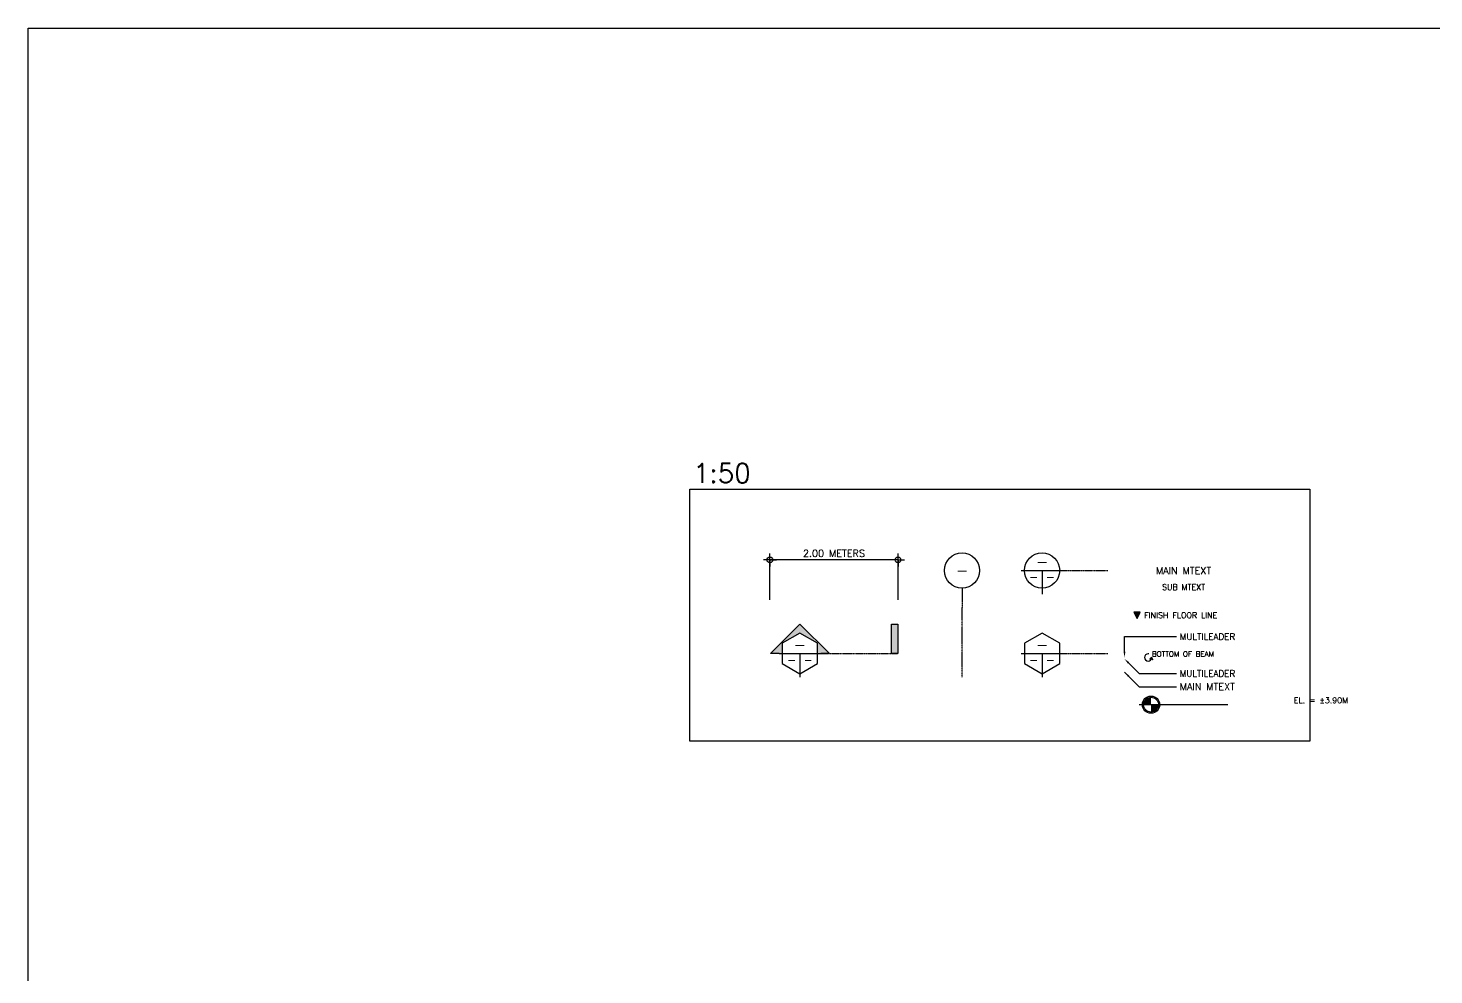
# Model space of a CAD drawing. Header units: millimetres. Extents: x -251401 to 377140, y -30451 to 275830.
# Drawn here: x -19812 to 2141, y 9607 to 24384 of the extents above; entities that cross this region are included whole.
import ezdxf
from ezdxf import colors
from ezdxf.entities.mleader import LeaderData, LeaderLine
from ezdxf.math import Vec2, Vec3

# ---------------------------------------------------------------- set-up
doc = ezdxf.new("R2010")
doc.units = ezdxf.units.MM
doc.linetypes.add('CENTER', pattern=[2, 1.25, -0.25, 0.25, -0.25])
for name, color, linetype in [('0-S1', 1, 'Continuous'), ('0-S2', 2, 'Continuous'), ('0-S3', 3, 'Continuous'), ('A-CENTER', 3, 'CENTER'), ('A-DIMENSIONS', 30, 'Continuous'), ('A-GRID', 8, 'CENTER'), ('A-TEXT', 7, 'Continuous')]:
    doc.layers.add(name, color=color, linetype=linetype)
doc.styles.add('LEROY', font='simplex.shx')
doc.dimstyles.new('DIM100', dxfattribs={"dimscale": 0, "dimtxt": 220, "dimasz": 180, "dimexe": 220, "dimexo": 250, "dimgap": 1, "dimtad": 1, "dimtoh": 1, "dimlfac": 0.001, "dimzin": 1, "dimdsep": 46, "dimtxsty": 'LEROY', "dimblk1": 'ORIGIN', "dimblk2": 'ORIGIN', "dimsah": 1, "dimcen": 0.18, "dimclrd": 30, "dimclre": 30, "dimclrt": 7, "dimazin": 0, "dimtfac": 1, "dimtix": 1, "dimtmove": 1, "dimatfit": 3, "dimfxl": 1, "dimtvp": 1, "dimtolj": 2, "dimtzin": 0, "dimarcsym": 0})

# ---------------------------------------------------------------- blocks, each defined once
blk = doc.blocks.new('USER ARROW 100')
at = {"layer": 'A-DIMENSIONS'}
for q in [(-200, 0), (200, 0)]:
    blk.add_line((0, 0), q, dxfattribs=at)
for points in [[(0, 0), (0, 200)], [(0, 0), (0, -200)]]:
    blk.add_lwpolyline(points, dxfattribs=at)
blk.add_circle((0, 0), 90, dxfattribs=at)
blk = doc.blocks.new('*D4')
at = {"layer": 'A-DIMENSIONS', "color": 30, "ltscale": 0.5, "transparency": 16777216}
for p, q in [((-8228, 15458), (-8228, 16083)), ((-6229, 16083), (-8228, 16083)), ((-6228, 15458), (-6228, 16083))]:
    blk.add_line(p, q, dxfattribs=at)
at = {"layer": 'Defpoints', "color": 0, "ltscale": 0.5, "transparency": 16777216}
for p in [(-8228, 16083), (-8228, 15333), (-6228, 15333)]:
    blk.add_point(p, dxfattribs=at)
at = {"layer": 'A-DIMENSIONS', "color": 30, "ltscale": 0.5, "transparency": 16777216, "xscale": 0.5, "yscale": 0.5, "zscale": 0.5, "rotation": 180}
blk.add_blockref('USER ARROW 100', (-8228, 16083), dxfattribs=at)
at = {"layer": 'A-DIMENSIONS', "color": 30, "ltscale": 0.5, "transparency": 16777216, "xscale": 0.5, "yscale": 0.5, "zscale": 0.5}
blk.add_blockref('USER ARROW 100', (-6228, 16083), dxfattribs=at)
at = {"layer": 'A-DIMENSIONS', "color": 7, "ltscale": 0.5, "transparency": 16777216, "insert": (-7228, 16188), "char_height": 110, "attachment_point": 5, "style": 'LEROY'}
blk.add_mtext('\\A2;2.00 METERS', dxfattribs=at)
blk = doc.blocks.new('LEVEL LABEL')
at = {"layer": '0-S1'}
blk.add_lwpolyline([(10, 44), (0, 44, 0.414214), (-44, 0, 0.414214), (0, -44, 0.364866), (43, -8, -11.64198)], format="xyb", dxfattribs=at)
at = {"layer": '0-S2'}
blk.add_lwpolyline([(22, -15), (24, -19), (43, -7), (52, -28), (57, -26), (46, 0), (22, -15)], dxfattribs=at)
blk = doc.blocks.new('_Origin')
at = {"color": 0, "linetype": 'ByBlock', "lineweight": -2}
blk.add_line((0, 0), (-1, 0), dxfattribs=at)
blk.add_circle((0, 0), 0.5, dxfattribs=at)

msp = doc.modelspace()

# ---------------------------------------------------------------- hatches: boundary and pattern name
at = {"layer": '0-S1', "ltscale": 0.5}
h = msp.add_hatch(color=256, dxfattribs=at)
h.dxf.hatch_style = 1
h.paths.add_polyline_path([(-7759.892, 15082.714), (-8219.512, 14623.094), (-8084.892, 14623.094), (-8034.892, 14623.094), (-8034.892, 14781.866), (-7759.892, 14940.637), (-7484.892, 14781.866), (-7484.892, 14623.094), (-7434.892, 14623.094), (-7300.294, 14623.094)])
h = msp.add_hatch(color=256, dxfattribs=at)
h.dxf.hatch_style = 1
h.paths.add_polyline_path([(-6328.157, 14623.094), (-6328.157, 15082.714), (-6228.157, 15082.714), (-6228.157, 14623.094)])
at = {"layer": '0-S2'}
h = msp.add_hatch(color=256, dxfattribs=at)
edge = h.paths.add_edge_path()
edge.add_ellipse((-2276.679, 13823.907), major_axis=(-116.557, 0.024), ratio=1, start_angle=-89.9905682, end_angle=0.0094318)
edge.add_line((-2393.235, 13823.912), (-2276.679, 13823.907))
edge.add_line((-2276.679, 13823.907), (-2276.674, 13940.464))
edge = h.paths.add_edge_path()
edge.add_line((-2160.122, 13823.903), (-2276.679, 13823.907))
edge.add_line((-2276.679, 13823.907), (-2276.683, 13707.35))
edge.add_ellipse((-2276.679, 13823.907), major_axis=(-116.557, 0.024), ratio=1, start_angle=90.0094318, end_angle=180.0094318)
at = {"layer": 'A-DIMENSIONS', "ltscale": 0.2}
msp.add_hatch(color=256, dxfattribs=at).paths.add_polyline_path([(-2545.305, 15269.595), (-2495.305, 15169.595), (-2445.305, 15269.595)])

# ---------------------------------------------------------------- linework, layer by layer
at = {"layer": '0-S1', "ltscale": 0.5}
for points in [[(-8084.892, 14623.094), (-8219.512, 14623.094), (-7759.892, 15082.714), (-7300.294, 14623.094), (-7434.892, 14623.094)], [(-6328.157, 14623.094), (-6328.157, 15082.714), (-6228.157, 15082.714), (-6228.157, 14623.094), (-6328.157, 14623.094)]]:
    msp.add_lwpolyline(points, dxfattribs=at)
for points in [[(-7484.892, 14781.866), (-7759.892, 14940.637), (-8034.892, 14781.866), (-8034.892, 14464.323), (-7759.892, 14305.552), (-7484.892, 14464.323)], [(-3703.157, 14781.866), (-3978.157, 14940.637), (-4253.157, 14781.866), (-4253.157, 14464.323), (-3978.157, 14305.552), (-3703.157, 14464.323)]]:
    msp.add_lwpolyline(points, close=True, dxfattribs=at)
at = {"layer": '0-S2'}
msp.add_line((-1075.574, 13823.907), (-2464.179, 13823.907), dxfattribs=at)
at = {"layer": '0-S2', "ltscale": 0.5}
for points in [[(-3978.157, 15917.714), (-3978.157, 15550.171)], [(-7759.892, 14623.094), (-7759.892, 14255.552)], [(-3978.157, 14623.094), (-3978.157, 14255.552)]]:
    msp.add_lwpolyline(points, dxfattribs=at)
at = {"layer": '0-S2', "color": 2, "linetype": 'CENTER', "ltscale": 0.5}
msp.add_lwpolyline([(-3703.157, 15917.714), (-2953.157, 15917.714)], dxfattribs=at)
at = {"layer": '0-S2', "ltscale": 0.5}
for centre in [(-5228.157, 15917.714), (-3978.157, 15917.714)]:
    msp.add_circle(centre, 275, dxfattribs=at)
at = {"layer": '0-S2'}
for major_axis, start_param, end_param in [((135, 0), -0.000038198, 6.283147109), ((116.557, 0.088), -0.000794013, 6.282391295)]:
    msp.add_ellipse((-2276.679, 13823.907), major_axis=major_axis, ratio=1, start_param=start_param, end_param=end_param, dxfattribs=at)
at = {"layer": '0-S3', "ltscale": 0.5}
for p, q in [((-4303.157, 15917.714), (-3653.157, 15917.714)), ((-8084.892, 14623.094), (-7434.892, 14623.094)), ((-4303.157, 14623.094), (-3653.157, 14623.094))]:
    msp.add_line(p, q, dxfattribs=at)
at = {"layer": 'A-CENTER', "ltscale": 0.5}
for points in [[(-5228.157, 15642.714), (-5228.157, 15342.714)], [(-7434.892, 14623.094), (-6228.157, 14623.094)], [(-3703.157, 14623.094), (-2953.157, 14623.094)]]:
    msp.add_lwpolyline(points, dxfattribs=at)
at = {"layer": 'A-DIMENSIONS', "ltscale": 0.2}
msp.add_lwpolyline([(-2545.305, 15269.595), (-2495.305, 15169.595), (-2445.305, 15269.595), (-2545.305, 15269.595)], dxfattribs=at)
at = {"layer": 'A-GRID', "ltscale": 0.5}
msp.add_line((-5228.157, 14255.552), (-5228.157, 15342.714), dxfattribs=at)
at = {"layer": 'A-TEXT'}
msp.add_lwpolyline([(203.313, 13255.552), (-9478.157, 13255.552), (-9478.157, 17187.714), (203.313, 17187.714)], close=True, dxfattribs=at)
at = {"layer": 'Defpoints'}
msp.add_lwpolyline([(-19812.5, 24383.5), (79425.5, 24383.5), (79425.5, -30451), (-19812.5, -30451)], close=True, dxfattribs=at)

# ---------------------------------------------------------------- block references
at = {"layer": 'Defpoints', "xscale": 1.270055829042472, "yscale": 1.270055829042472, "zscale": 1.270055829042472}
msp.add_blockref('LEVEL LABEL', (-2321.57, 14560.7), dxfattribs=at)

# ---------------------------------------------------------------- texts
at = {"layer": 'A-TEXT', "insert": (-9428.157, 17287.714), "char_height": 300, "attachment_point": 7, "style": 'LEROY'}
msp.add_mtext_dynamic_manual_height_columns('1:50', width=4884.49851, gutter_width=1, heights=[0], dxfattribs=at)
at = {"layer": 'A-TEXT', "color": 4, "ltscale": 0.5, "char_height": 175, "attachment_point": 5, "style": 'LEROY'}
for insert in [(-3978.157, 16055.214), (-7759.892, 14760.594), (-3978.157, 14760.594)]:
    msp.add_mtext_dynamic_manual_height_columns('-', width=384.49851, gutter_width=1, heights=[0], dxfattribs=dict(at, insert=insert))
at = {"layer": 'A-TEXT', "color": 5, "ltscale": 0.5, "insert": (-5228.157, 15917.714), "char_height": 175, "attachment_point": 5, "style": 'LEROY'}
msp.add_mtext_dynamic_manual_height_columns('-', width=384.49851, gutter_width=1, heights=[0], dxfattribs=at)
at = {"layer": 'A-TEXT', "color": 3, "ltscale": 0.5, "char_height": 125, "attachment_point": 5, "style": 'LEROY'}
for insert in [(-4108.157, 15817.714), (-3848.157, 15817.714), (-7889.892, 14523.094), (-7629.892, 14523.094), (-4108.157, 14523.094), (-3848.157, 14523.094)]:
    msp.add_mtext_dynamic_manual_height_columns('-', width=384.49851, gutter_width=1, heights=[0], dxfattribs=dict(at, insert=insert))
at = {"layer": 'A-TEXT', "ltscale": 0.2, "style": 'LEROY'}
for s, width, insert, char_height, attachment_point in [('MAIN MTEXT', 4884.49851, (-1767.811, 15917.714), 110, 5), ('SUB MTEXT', 4923.2237, (-1767.811, 15658.429), 90, 5), ('FINISH FLOOR LINE', 6814.27023, (-2382.805, 15219.595), 90, 4), ('BOTTOM OF BEAM', 7036.54302, (-2263.644, 14655.7), 82.5, 1), ('MAIN MTEXT', 3357.25106, (-1828.592, 14104.073), 110, 4)]:
    msp.add_mtext_dynamic_manual_height_columns(s, width=width, gutter_width=1, heights=[0], dxfattribs=dict(at, insert=insert, char_height=char_height, attachment_point=attachment_point))
at = {"layer": 'A-TEXT', "ltscale": 0.5, "insert": (375.473, 13891.407), "char_height": 90, "width": 4929.3026, "attachment_point": 5, "style": 'LEROY'}
msp.add_mtext('EL. = ±3.90M', dxfattribs=at)

# ---------------------------------------------------------------- dimensions: what is measured, and where the dimension line sits
at = {"layer": 'A-DIMENSIONS', "ltscale": 0.5}
dim = msp.add_linear_dim(base=(-8228.157, 16082.714), p1=(-6228.157, 15332.714), p2=(-8228.157, 15332.714), text='<> METERS', dimstyle='DIM100', override={"dimscale": 1, "dimtxt": 110, "dimasz": 0.5, "dimexe": 0, "dimexo": 125, "dimgap": 50, "dimblk1": 'USER ARROW 100', "dimblk2": 'USER ARROW 100', "dimlwd": 65535, "dimlwe": 65535}, dxfattribs=at)
dim.commit()
dim.dimension.update_dxf_attribs({"geometry": '*D4', "text_midpoint": (-7228.157, 16187.714)})

# ---------------------------------------------------------------- leaders
at = {"layer": 'A-DIMENSIONS', "ltscale": 0.2}
msp.add_leader([(-2690.919, 14332.551), (-2462.441, 14104.073), (-1878.592, 14104.073)], dimstyle='DIM100', override={"dimscale": 0.05, "dimasz": 1800, "dimtad": 0, "dimclrd": 256}, dxfattribs=at)
ml = msp.add_multileader_mtext('Standard', dxfattribs=at)
ml.set_content('{\\C7;MULTILEADER}', color=256, style='LEROY')
ml.set_leader_properties(color=256)
ml.build(insert=Vec2(0, 0))
ml.multileader.update_dxf_attribs({"dogleg_length": 50, "arrow_head_size": 90})
ctx = ml.context
ctx.base_point, ctx.char_height, ctx.arrow_head_size, ctx.landing_gap_size, ctx.plane_origin = Vec3(-1877.821, 14885.637), 100, 90, 50, Vec3(-1962.441, 14562.782)
notes = []
notes.append((ctx, [(0, (1, 1, 0), (-2690.919, 14885.637), (1, 0), 813.098, [(0, [(-2690.919, 14562.782)], 0, [])])]))
ctx.mtext.insert, ctx.mtext.flow_direction = Vec3(-1827.821, 14935.637), 5
ml = msp.add_multileader_mtext('Standard', dxfattribs=at)
ml.set_content('{\\C7;MULTILEADER}', color=256, style='LEROY')
ml.set_leader_properties(color=256)
ml.build(insert=Vec2(0, 0))
ml.multileader.update_dxf_attribs({"dogleg_length": 0.36, "arrow_head_size": 90})
ctx = ml.context
ctx.base_point, ctx.char_height, ctx.arrow_head_size, ctx.landing_gap_size, ctx.plane_origin = Vec3(-1878.592, 14310.552), 100, 90, 50, Vec3(-1962.441, 14633.407)
notes.append((ctx, [(0, (1, 1, 0), (-2462.441, 14310.552), (1, 0), 583.849, [(0, [(-2690.919, 14539.03)], 0, [])])]))
ctx.mtext.insert, ctx.mtext.flow_direction = Vec3(-1828.592, 14360.552), 5
for ctx, leaders in notes:
    for number, flags, end, landing, length, lines in leaders:
        leader = LeaderData()
        leader.index, (leader.has_last_leader_line, leader.has_dogleg_vector, leader.attachment_direction) = number, flags
        leader.last_leader_point, leader.dogleg_vector, leader.dogleg_length = Vec3(end), Vec3(landing), length
        for number, points, colour, breaks in lines:
            line = LeaderLine()
            line.index, line.vertices, line.color, line.breaks = number, Vec3.list(points), colors.encode_raw_color(colour), breaks
            leader.lines.append(line)
        ctx.leaders.append(leader)

doc.saveas('drawing.dxf')
